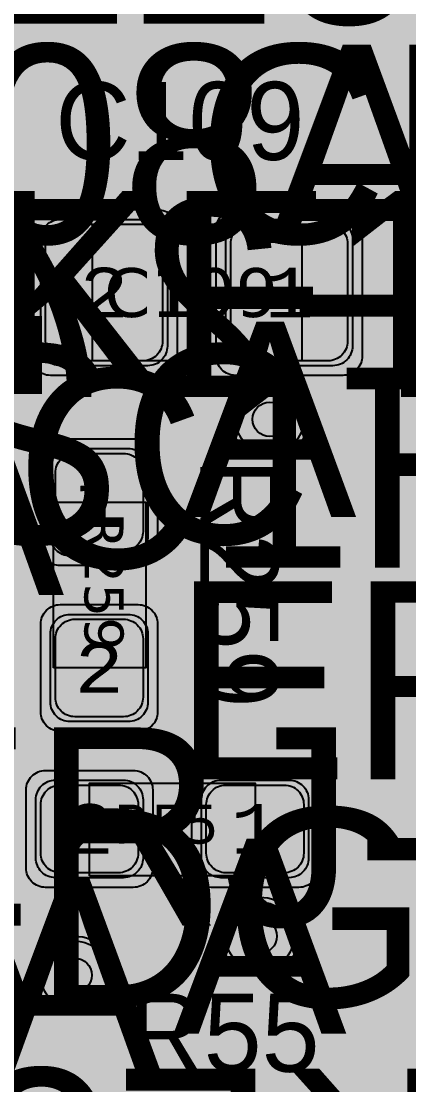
# Model space of a CAD drawing. Extents: x -28 to 199, y -61 to 255.
# Drawn here: x 48.45 to 52.43, y 155.88 to 166.78 of the extents above; entities that cross this region are included whole.
import ezdxf
from ezdxf.enums import TextEntityAlignment as Align

# ---------------------------------------------------------------- set-up
doc = ezdxf.new("R2010")
doc.units = 0
doc.header["$MEASUREMENT"] = 0
for name, color, linetype in [('ASSEMBLY_OUTLINES_TOP', 102, 'CONTINUOUS'), ('ASSEMBLY_PART_NUMBERS_BTM', 191, 'CONTINUOUS'), ('ASSEMBLY_PART_NUMBERS_TOP', 102, 'CONTINUOUS'), ('ASSEMBLY_REF_DES_TOP', 102, 'CONTINUOUS'), ('DRILL_DRAWING', 21, 'CONTINUOUS'), ('GENERATED_SILKSCREEN_BTM', 255, 'CONTINUOUS'), ('GENERATED_SILKSCREEN_TOP', 140, 'CONTINUOUS'), ('PART_PADS_SMD_TOP', 150, 'CONTINUOUS'), ('PIN_NUMBERS_BTM', 8, 'CONTINUOUS'), ('PIN_NUMBERS_TOP', 8, 'CONTINUOUS'), ('PLACEMENT_OUTLINES_TOP', 130, 'CONTINUOUS'), ('PLANE_DATA_LAYER_BOTTOM', 10, 'CONTINUOUS'), ('PLANE_DATA_LAYER_TOP', 150, 'CONTINUOUS'), ('PLANE_SHAPES_LAYER_2', 230, 'CONTINUOUS'), ('PLANE_SHAPES_LAYER_3', 81, 'CONTINUOUS'), ('PLANE_SHAPES_LAYER_BOTTOM', 10, 'CONTINUOUS'), ('PLANE_SHAPES_LAYER_TOP', 150, 'CONTINUOUS'), ('SILKSCREEN_OUTLINES_TOP', 150, 'CONTINUOUS'), ('SILKSCREEN_REF_DES_BTM', 211, 'CONTINUOUS'), ('SILKSCREEN_REF_DES_TOP', 150, 'CONTINUOUS'), ('SOLDERMASK_PADS_TOP', 180, 'CONTINUOUS'), ('SOLDERPASTE_PADS_TOP', 180, 'CONTINUOUS'), ('TRACES_LAYER_2', 230, 'CONTINUOUS'), ('TRACES_LAYER_BOTTOM', 10, 'CONTINUOUS'), ('TRACES_LAYER_TOP', 150, 'CONTINUOUS'), ('VIA_HOLES_LAYER_2', 30, 'CONTINUOUS'), ('VIA_HOLES_LAYER_3', 30, 'CONTINUOUS'), ('VIA_HOLES_LAYER_BOTTOM', 30, 'CONTINUOUS'), ('VIA_HOLES_LAYER_TOP', 30, 'CONTINUOUS'), ('VIA_PADS_LAYER_2', 230, 'CONTINUOUS'), ('VIA_PADS_LAYER_3', 81, 'CONTINUOUS'), ('VIA_PADS_LAYER_BOTTOM', 10, 'CONTINUOUS'), ('VIA_PADS_LAYER_TOP', 150, 'CONTINUOUS')]:
    doc.layers.add(name, color=color, linetype=linetype)
doc.styles.add('COURIER_NEW', font='COUR.TTF')
doc.styles.add('VERDANA', font='verdana.TTF')
doc.styles.add('VERIBEST_GERBER_0', font='txt')

msp = doc.modelspace()

# ---------------------------------------------------------------- hatches: boundary and pattern name
at = {"layer": 'PLANE_DATA_LAYER_BOTTOM'}
h = msp.add_hatch(color=256, dxfattribs=at)
h.paths.add_polyline_path([(65.75, 160.0762, -0.414213562373095), (65.6738, 160), (52.4762, 160, -0.414213562373095), (52.4, 160.0762), (52.4, 160.717153, 0.1989122151386167), (52.253553, 161.070706), (47.368451, 165.955808, -0.1989099556854013), (47.346133, 166.009689), (47.346133, 184.1738, -0.414213562373095), (47.422333, 184.25), (53.4238, 184.25, -0.414213562373095), (53.5, 184.1738), (53.5, 179.000008, 0.414213562373095), (53.500008, 179), (56.6738, 179, -0.414213562373095), (56.75, 178.9238), (56.75, 171.750008, 0.414213562373095), (56.750008, 171.75), (58.4238, 171.75, -0.414213562373095), (58.5, 171.6738), (58.5, 165.500008, 0.414213562373095), (58.500008, 165.5), (65.6738, 165.5, -0.414213562373095), (65.75, 165.4238)], flags=0)
h.paths.add_polyline_path([(47.5, 168.25, -0.9999999999999999), (49.5, 168.25, -0.9999999999999999)], flags=0)
h.paths.add_polyline_path([(47.5, 172.5, -0.9999999999999999), (49.5, 172.5, -0.9999999999999999)], flags=0)
h.paths.add_polyline_path([(47.5, 176.75, -0.9999999999999999), (49.5, 176.75, -0.9999999999999999)], flags=0)
h.paths.add_polyline_path([(47.5, 182, -0.9999999999999999), (49.5, 182, -0.9999999999999999)], flags=0)
at = {"layer": 'PLANE_DATA_LAYER_TOP'}
h = msp.add_hatch(color=256, dxfattribs=at)
h.paths.add_polyline_path([(86.463448, 185.473835, -0.1989099556854013), (86.44113, 185.419954), (76.797091, 175.775915, 0.1989122151386141), (76.650644, 175.422362), (76.650644, 172.0512, -0.414213562373095), (76.574444, 171.975), (76.559079, 171.975, -0.3496023543748377), (76.484808, 172.034161, 0.5130308321652396), (75.585987, 172.411269, -0.1385740107174437), (75.546107, 172.4), (75.273, 172.4, 0.1989122151386089), (74.919447, 172.253553), (74.867276, 172.201382, -0.1989133663344342), (74.813394, 172.179064), (73.0762, 172.179064, -0.414213562373095), (73, 172.255264), (73, 177.999992, 0.414213562373095), (72.999992, 178), (66.250008, 178, 0.414213562373095), (66.25, 177.999992), (66.25, 172.17423, -0.2644198350149006), (66.212766, 172.108747, 0.0622368132861753), (66.114895, 172.032618), (64.037581, 169.955303, 0.1989122151386089), (63.891134, 169.60175), (63.891134, 163.701765, -0.1989099556853327), (63.868816, 163.647884), (62.49325, 162.272318, -0.1989133663345028), (62.439368, 162.25), (50.8262, 162.25, -0.414213562373095), (50.75, 162.3262), (50.75, 162.9238, -0.414213562373095), (50.8262, 163), (51.65, 163, 0.414213562373095), (52.1, 163.45), (52.1, 164.55, 0.414213562373095), (51.65, 165), (50.8262, 165, -0.414213562373095), (50.75, 165.0762), (50.75, 165.249992, 0.414213562373095), (50.749992, 165.25), (45.592317, 165.25, -0.27336965403349), (45.52557, 165.289441, 0.4661354856309689), (44.623957, 165.467539, -0.6297856695914315), (44.5, 165.526916), (44.5, 166.465411, -0.414213562373095), (44.5762, 166.541611), (45.726869, 166.541611, 0.198912215138622), (46.080422, 166.688058), (47.408969, 168.016605, -0.5745546308790374), (47.536286, 167.983064, 3.3778190211340116), (47.863697, 169.021439, -0.6341075319548196), (47.739011, 169.080223), (47.739011, 171.669777, -0.6341075319548197), (47.863697, 171.728561, 2.1211046100404554), (47.863697, 173.271439, -0.6341075319548196), (47.739011, 173.330223), (47.739011, 175.919777, -0.6341075319548197), (47.863697, 175.978561, 2.1211046100404554), (47.863697, 177.521439, -0.6341075319548196), (47.739011, 177.580223), (47.739011, 177.63997, -0.1989099556853499), (47.761329, 177.693851), (54.79516, 184.727682, -0.1989133663344858), (54.849042, 184.75), (70.499992, 184.75, 0.414213562373095), (70.5, 184.750008), (70.5, 186.262529, -0.679246768798684), (70.631697, 186.314745, 2.5221309401857095), (70.631697, 187.685255, -0.679246768798684), (70.5, 187.737471), (70.5, 188.802529, -0.6792467687985848), (70.631697, 188.854745, 2.522130940185749), (70.631697, 190.225255, -0.679246768798684), (70.5, 190.277471), (70.5, 192.382365, -0.414213562373095), (70.5762, 192.458565), (75.378436, 192.458565, 0.1989122151386141), (75.731989, 192.605012), (77.354659, 194.227682, -0.198913366334503), (77.408541, 194.25), (80.573834, 194.25, -0.7996942034350105), (80.606523, 194.104968, 0.2895657790381564), (79.75, 192.75, 0.9999999999999999), (82.75, 192.75, 0.2895657790381564), (81.893477, 194.104968, -0.7996942034350105), (81.926166, 194.25), (84.073834, 194.25, -0.7996942034350105), (84.106523, 194.104968, 0.2895657790381564), (83.25, 192.75, 0.9999999999999999), (86.25, 192.75, 0.2895657790381564), (85.393477, 194.104968, -0.7996942034350105), (85.426166, 194.25), (86.203745, 194.25, -0.198913366334503), (86.257627, 194.227682), (86.44113, 194.044179, -0.1989099556854013), (86.463448, 193.990298)], flags=0)
h.paths.add_polyline_path([(54.4, 180.5, -0.9999999999999999), (55.6, 180.5, -0.9999999999999999)], flags=0)
h.paths.add_polyline_path([(57.774763, 179.999693, -0.6213993882361923), (57.717303, 180.123665, 3.4065579684257754), (57.101959, 179.91855, -0.6213955599504086), (57.130374, 179.784897, 5.713872496407954)], flags=0)
h.paths.add_polyline_path([(58.65, 180.5, -0.9999999999999999), (59.85, 180.5, -0.9999999999999999)], flags=0)
h.paths.add_polyline_path([(57.25, 175.5, -0.9999999999999999), (60.25, 175.5, -0.9999999999999999)], flags=0)
h.paths.add_polyline_path([(59, 168.5, -0.9999999999999999), (61, 168.5, -0.9999999999999999)], flags=0)
h.paths.add_polyline_path([(59.25, 179, -0.9999999999999999), (61.25, 179, -0.9999999999999999)], flags=0)
h.paths.add_polyline_path([(60, 173.5, -0.9999999999999999), (62, 173.5, -0.9999999999999999)], flags=0)
h.paths.add_polyline_path([(60.9, 167.5, -0.9999999999999999), (62.1, 167.5, -0.9999999999999999)], flags=0)
h.paths.add_polyline_path([(60.9, 171.5, -0.9999999999999999), (62.1, 171.5, -0.9999999999999999)], flags=0)
h.paths.add_polyline_path([(60.9, 180.5, -0.9999999999999999), (62.1, 180.5, -0.9999999999999999)], flags=0)
h.paths.add_polyline_path([(63.648041, 179.91855, 3.4065579684257754), (63.032697, 180.123665, -0.6213993882361925), (62.975237, 179.999693, 5.713872496407954), (63.619626, 179.784897, -0.6213955599504087)], flags=0)
h.paths.add_polyline_path([(74, 179.25, -0.9999999999999999), (76, 179.25, -0.9999999999999999)], flags=0)
h.paths.add_polyline_path([(76.5, 179.25, -0.9999999999999999), (78.5, 179.25, -0.9999999999999999)], flags=0)
h.paths.add_polyline_path([(78, 181, -0.9999999999999999), (81, 181, -0.9999999999999999)], flags=0)
h.paths.add_polyline_path([(80.25, 187, -0.9999999999999999), (83.25, 187, -0.9999999999999999)], flags=0)
for points in [[(51.2, 164.5), (51.2, 165.0762)], [(51.6, 164), (52.1762, 164)], [(51.2, 163.5), (51.2, 162.9238)]]:
    msp.add_hatch(color=256, dxfattribs=at).paths.add_polyline_path(points, is_closed=False, flags=0)
at = {"layer": 'PLANE_SHAPES_LAYER_2'}
h = msp.add_hatch(color=256, dxfattribs=at)
h.paths.add_polyline_path([(169.5, 129.25), (149.5, 129.25), (142.25, 122), (142.25, 90.5), (147.5, 90.5), (147.5, 80), (154, 80), (154, 69.25), (131.75, 69.25), (131.75, 73.25), (121.25, 73.25), (121.25, 81), (110.5, 81), (110.5, 125.75), (106.5, 125.75), (106.5, 128.75), (93.5, 128.75), (93.5, 120.25), (91.75, 120.25), (91.75, 121.5), (80, 121.5), (80, 118.25), (73.25, 118.25), (73.25, 124.5), (67.5, 124.5), (67.5, 128), (57.75, 128), (57.75, 120.25), (55.25, 120.25), (55.25, 121.5), (47.5, 121.5), (47.5, 119), (35, 119), (35, 134.75), (32.75, 134.75), (32.75, 159.75), (29.25, 159.75), (29.25, 175.25), (22.5, 175.25), (22.5, 195.25), (17.25, 195.25), (17.25, 198), (22.5, 198), (22.5, 216.5), (40.25, 216.5), (40.25, 235.5), (54.5, 235.5), (54.5, 254), (87.25, 254), (87.25, 236.25), (86.25, 236.25), (86.25, 228.75), (81, 228.75), (81, 218.75), (95.25, 218.75), (95.25, 194.5), (87, 194.5), (87, 172), (131.1, 172), (131.1, 208.75), (115.5, 208.75), (115.5, 213.75), (106.75, 213.75), (106.75, 218.75), (110.25, 222.25), (110.25, 226.25), (142.5, 226.25), (142.5, 221.5), (160.5, 221.5), (160.5, 240.75), (169.5, 240.75)])
h.paths.add_polyline_path([(35.5, 149.5), (41.75, 149.5), (41.75, 152), (39.25, 152), (39.25, 154), (37.75, 154), (37.75, 152), (35.5, 152)], flags=16)
h.paths.add_polyline_path([(37.5, 125.75), (37.5, 128.75), (42.75, 128.75), (42.75, 125.75)], flags=16)
h.paths.add_polyline_path([(52, 127.75), (52, 130.75), (54.25, 130.75), (54.25, 127.75)], flags=16)
h.paths.add_polyline_path([(50.75, 219.5), (50.75, 226.5), (71.75, 226.5), (71.75, 219.5)], flags=16)
h.paths.add_polyline_path([(66.5, 150.75), (66.5, 177.5), (72.25, 177.5), (72.25, 150.75)], flags=16)
h.paths.add_polyline_path([(47.25, 185.25), (73, 185.25), (73, 188.25), (70.25, 188.25), (70.25, 191), (47.25, 191)], flags=16)
h.paths.add_polyline_path([(84.5, 208), (84.5, 212.75), (85, 212.75), (85, 208)], flags=16)
h.paths.add_polyline_path([(61.5, 137.25), (87.75, 137.25), (87.75, 140.5), (84.75, 140.5), (84.75, 143), (61.5, 143)], flags=16)
h.paths.add_polyline_path([(88.75, 127), (88.75, 130), (91, 130), (91, 127)], flags=16)
h.paths.add_polyline_path([(85.5, 130.25), (85.5, 132.5), (91, 132.5), (91, 130.25)], flags=16)
h.paths.add_polyline_path([(108.75, 142.25), (135.75, 142.25), (135.75, 145.75), (132.25, 145.75), (132.25, 149), (108.75, 149)], flags=16)
h.paths.add_polyline_path([(114.25, 126.75), (140.75, 126.75), (140.75, 129.75), (137.25, 129.75), (137.25, 133), (114.25, 133)], flags=16)
h.paths.add_polyline_path([(155.25, 180.25), (166.25, 180.25), (166.25, 186.25), (152.25, 186.25), (152.25, 183), (155.25, 183)], flags=16)
at = {"layer": 'PLANE_SHAPES_LAYER_3'}
h = msp.add_hatch(color=256, dxfattribs=at)
h.paths.add_polyline_path([(169.5, 129.25), (149.5, 129.25), (142.25, 122), (142.25, 90.5), (147.5, 90.5), (147.5, 80), (154, 80), (154, 69.25), (131.75, 69.25), (131.75, 73.25), (121.25, 73.25), (121.25, 81), (110.5, 81), (110.5, 125.75), (106.5, 125.75), (106.5, 128.75), (93.5, 128.75), (93.5, 120.25), (91.75, 120.25), (91.75, 121.5), (80, 121.5), (80, 118.25), (73.25, 118.25), (73.25, 124.5), (67.5, 124.5), (67.5, 127.75), (58.25, 127.75), (58.25, 130.25), (88.75, 130.25), (88.75, 127), (91, 127), (91, 132.5), (55, 132.5), (55, 131.25), (52, 131.25), (52, 127.75), (55, 127.75), (55, 127.25), (57.75, 127.25), (57.75, 120.25), (55.25, 120.25), (55.25, 121.5), (47.5, 121.5), (47.5, 119), (35, 119), (35, 134.75), (32.75, 134.75), (32.75, 159.75), (29.25, 159.75), (29.25, 175.25), (22.5, 175.25), (22.5, 195.25), (17.25, 195.25), (17.25, 198), (22.5, 198), (22.5, 216.5), (40.25, 216.5), (40.25, 235.5), (54.5, 235.5), (54.5, 254), (87.25, 254), (87.25, 236.25), (86.25, 236.25), (86.25, 228.75), (81, 228.75), (81, 218.75), (95.25, 218.75), (95.25, 194.5), (87, 194.5), (87, 172), (131.1, 172), (131.1, 208.75), (115.5, 208.75), (115.5, 213.75), (106.75, 213.75), (106.75, 218.75), (110.25, 222.25), (110.25, 226.25), (142.5, 226.25), (142.5, 221.5), (160.5, 221.5), (160.5, 240.75), (169.5, 240.75)])
h.paths.add_polyline_path([(35.5, 149.5), (41.75, 149.5), (41.75, 152), (39.25, 152), (39.25, 154), (37.75, 154), (37.75, 152), (35.5, 152)], flags=16)
h.paths.add_polyline_path([(37.5, 125.75), (37.5, 128.75), (42.75, 128.75), (42.75, 125.75)], flags=16)
h.paths.add_polyline_path([(50.75, 219.5), (50.75, 226.5), (71.75, 226.5), (71.75, 219.5)], flags=16)
h.paths.add_polyline_path([(66.5, 150.75), (66.5, 177.5), (72.25, 177.5), (72.25, 150.75)], flags=16)
h.paths.add_polyline_path([(47.25, 185.25), (73, 185.25), (73, 188.25), (70.25, 188.25), (70.25, 191), (47.25, 191)], flags=16)
h.paths.add_polyline_path([(84.5, 208), (84.5, 212.75), (85, 212.75), (85, 208)], flags=16)
h.paths.add_polyline_path([(61.5, 137.25), (87.75, 137.25), (87.75, 140.5), (84.75, 140.5), (84.75, 143), (61.5, 143)], flags=16)
h.paths.add_polyline_path([(108.75, 142.25), (135.75, 142.25), (135.75, 145.75), (132.25, 145.75), (132.25, 149), (108.75, 149)], flags=16)
h.paths.add_polyline_path([(114.25, 126.75), (140.75, 126.75), (140.75, 129.75), (137.25, 129.75), (137.25, 133), (114.25, 133)], flags=16)
h.paths.add_polyline_path([(155.25, 180.25), (166.25, 180.25), (166.25, 186.25), (152.25, 186.25), (152.25, 183), (155.25, 183)], flags=16)
at = {"layer": 'VIA_HOLES_LAYER_2'}
h = msp.add_hatch(color=256, dxfattribs=at)
edge = h.paths.add_edge_path()
edge.add_arc((51, 162.7), 0.175, 0, 360)
h = msp.add_hatch(color=256, dxfattribs=at)
edge = h.paths.add_edge_path()
edge.add_arc((50.9, 157.4), 0.175, 0, 360)
h = msp.add_hatch(color=256, dxfattribs=at)
edge = h.paths.add_edge_path()
edge.add_arc((49, 157), 0.175, 0, 360)
at = {"layer": 'VIA_HOLES_LAYER_3'}
h = msp.add_hatch(color=256, dxfattribs=at)
edge = h.paths.add_edge_path()
edge.add_arc((51, 162.7), 0.175, 0, 360)
h = msp.add_hatch(color=256, dxfattribs=at)
edge = h.paths.add_edge_path()
edge.add_arc((50.9, 157.4), 0.175, 0, 360)
h = msp.add_hatch(color=256, dxfattribs=at)
edge = h.paths.add_edge_path()
edge.add_arc((49, 157), 0.175, 0, 360)
at = {"layer": 'VIA_HOLES_LAYER_BOTTOM'}
h = msp.add_hatch(color=256, dxfattribs=at)
edge = h.paths.add_edge_path()
edge.add_arc((51, 162.7), 0.175, 0, 360)
h = msp.add_hatch(color=256, dxfattribs=at)
edge = h.paths.add_edge_path()
edge.add_arc((50.9, 157.4), 0.175, 0, 360)
h = msp.add_hatch(color=256, dxfattribs=at)
edge = h.paths.add_edge_path()
edge.add_arc((49, 157), 0.175, 0, 360)
at = {"layer": 'VIA_HOLES_LAYER_TOP'}
h = msp.add_hatch(color=256, dxfattribs=at)
edge = h.paths.add_edge_path()
edge.add_arc((51, 162.7), 0.175, 0, 360)
h = msp.add_hatch(color=256, dxfattribs=at)
edge = h.paths.add_edge_path()
edge.add_arc((50.9, 157.4), 0.175, 0, 360)
h = msp.add_hatch(color=256, dxfattribs=at)
edge = h.paths.add_edge_path()
edge.add_arc((49, 157), 0.175, 0, 360)

# ---------------------------------------------------------------- linework, layer by layer
at = {"layer": 'ASSEMBLY_OUTLINES_TOP'}
for points in [[(49.18, 163.3), (49.18, 164.7), (51.33, 164.7), (51.33, 163.3)], [(48.78, 160.15), (48.78, 161.85), (49.73, 161.85), (49.73, 160.15)], [(49.15, 158.02), (49.15, 158.97), (50.85, 158.97), (50.85, 158.02)]]:
    msp.add_lwpolyline(points, close=True, dxfattribs=at)
at = {"layer": 'GENERATED_SILKSCREEN_BTM', "const_width": 0.15}
for points in [[(48.6096, 163.7136), (48.228, 163.7136), (48.1032, 163.6128), (48.1032, 163.08), (48.228, 162.9792), (48.6096, 162.9792), (48.6096, 163.7136)], [(48.2224, 163.7464), (48.6272, 163.7464), (48.6328, 163.7448), (48.6376, 163.7408), (48.6416, 163.736), (48.6432, 163.7304), (48.6432, 162.9624), (48.6416, 162.956), (48.6376, 162.952), (48.6328, 162.9472), (48.6272, 162.9464), (48.2224, 162.9464)]]:
    msp.add_lwpolyline(points, dxfattribs=at)
at = {"layer": 'GENERATED_SILKSCREEN_TOP', "const_width": 0.15}
for points in [[(49.7772, 165.3792), (49.7708, 165.3776), (49.7676, 165.3744), (49.7652, 165.3688), (49.7644, 165.3624), (49.7652, 165.3568), (49.7676, 165.3512), (49.7708, 165.3472), (49.7772, 165.3464), (50.0892, 165.3464), (50.0948, 165.3472), (50.0996, 165.3512), (50.102, 165.3568), (50.1028, 165.3624), (50.102, 165.3688), (50.0996, 165.3744), (50.0948, 165.3776), (50.0892, 165.3792), (49.9484, 165.3792), (49.9484, 166.1304), (49.9476, 166.136), (49.9452, 166.14), (49.9412, 166.1424), (49.9356, 166.1432), (49.9316, 166.144), (49.9276, 166.144), (49.9244, 166.1424), (49.9212, 166.1392), (49.7652, 165.92), (49.7628, 165.9144), (49.7628, 165.9088), (49.7652, 165.904), (49.7692, 165.9), (49.774, 165.8968), (49.7796, 165.8952), (49.7828, 165.8952), (49.7852, 165.896), (49.7892, 165.9008), (49.9172, 166.08), (49.9172, 165.3792), (49.7772, 165.3792)], [(49.0492, 165.3496), (48.9148, 165.4592), (48.9108, 165.4616), (48.91, 165.4648), (48.9084, 165.468), (48.9076, 165.472), (48.9076, 166.0208), (48.9084, 166.0248), (48.91, 166.028), (48.9116, 166.0296), (48.9124, 166.0312), (48.914, 166.0336), (49.0492, 166.1432), (49.0516, 166.144), (49.054, 166.1448), (49.0548, 166.1456), (49.058, 166.1464), (49.3276, 166.1464), (49.3316, 166.1456), (49.3332, 166.1448), (49.3356, 166.144), (49.338, 166.1432), (49.4732, 166.0336), (49.4764, 166.0296), (49.478, 166.0232), (49.4772, 166.0184), (49.4756, 166.0144), (49.4732, 166.0112), (49.4692, 166.008), (49.4652, 166.0056), (49.4612, 166.0048), (49.4572, 166.0048), (49.454, 166.0072), (49.322, 166.1136), (49.0636, 166.1136), (48.9404, 166.0128), (48.9404, 165.48), (49.0636, 165.3792), (49.322, 165.3792), (49.454, 165.4856), (49.4572, 165.4872), (49.4612, 165.488), (49.4652, 165.4872), (49.4692, 165.4848), (49.4732, 165.4816), (49.4756, 165.4776), (49.4772, 165.4728), (49.478, 165.468), (49.4764, 165.4632), (49.4732, 165.4592), (49.338, 165.3496), (49.3348, 165.348), (49.334, 165.3472), (49.3316, 165.3472), (49.3308, 165.3464), (49.33, 165.3464), (49.3276, 165.3464), (49.058, 165.3464), (49.0548, 165.3472), (49.0516, 165.348), (49.0492, 165.3496)], [(50.3972, 166.0336), (50.5316, 166.1432), (50.5348, 166.144), (50.5372, 166.1448), (50.538, 166.1456), (50.5412, 166.1464), (50.8108, 166.1464), (50.814, 166.1456), (50.8148, 166.1456), (50.8156, 166.1448), (50.818, 166.144), (50.8212, 166.1432), (50.9556, 166.0336), (50.958, 166.0296), (50.9588, 166.0264), (50.9604, 166.024), (50.9612, 166.0208), (50.9612, 165.472), (50.9604, 165.4696), (50.9588, 165.464), (50.958, 165.4624), (50.9556, 165.4592), (50.8212, 165.3496), (50.818, 165.3488), (50.8164, 165.348), (50.8148, 165.3472), (50.8132, 165.3464), (50.8108, 165.3464), (50.5412, 165.3464), (50.538, 165.3472), (50.5348, 165.348), (50.5316, 165.3496), (50.3972, 165.4592), (50.3956, 165.4608), (50.394, 165.4616), (50.3924, 165.464), (50.3908, 165.4696), (50.39, 165.472), (50.39, 166.0208), (50.3908, 166.024), (50.3924, 166.0264), (50.394, 166.0296), (50.3972, 166.0336)], [(50.4228, 166.0128), (50.4228, 165.48), (50.47, 165.44), (50.8572, 166.0712), (50.8044, 166.1136), (50.546, 166.1136), (50.4228, 166.0128)], [(51.2876, 165.3496), (51.1532, 165.4592), (51.1492, 165.4632), (51.1484, 165.4656), (51.1484, 165.468), (51.1492, 165.4736), (51.1524, 165.4792), (51.1556, 165.4832), (51.1604, 165.4864), (51.166, 165.4872), (51.1716, 165.4856), (51.302, 165.3792), (51.5604, 165.3792), (51.6852, 165.48), (51.6852, 165.7672), (51.5764, 165.6792), (51.5732, 165.6776), (51.5724, 165.6768), (51.57, 165.676), (51.5668, 165.676), (51.2972, 165.676), (51.294, 165.676), (51.2892, 165.6776), (51.2876, 165.6792), (51.1532, 165.788), (51.1516, 165.7888), (51.15, 165.7904), (51.1484, 165.7928), (51.1468, 165.7984), (51.146, 165.8016), (51.146, 166.0208), (51.1468, 166.0248), (51.1484, 166.028), (51.15, 166.0304), (51.1516, 166.0312), (51.1532, 166.0336), (51.2876, 166.1432), (51.2908, 166.144), (51.2932, 166.1448), (51.294, 166.1456), (51.2972, 166.1464), (51.5668, 166.1464), (51.57, 166.1456), (51.5708, 166.1456), (51.5716, 166.1448), (51.574, 166.144), (51.5772, 166.1432), (51.7116, 166.0336), (51.714, 166.0296), (51.7148, 166.0264), (51.7164, 166.024), (51.7172, 166.0208), (51.7172, 165.472), (51.7164, 165.4696), (51.7148, 165.464), (51.714, 165.4624), (51.7116, 165.4592), (51.5772, 165.3496), (51.5732, 165.348), (51.5724, 165.3472), (51.5708, 165.3472), (51.5692, 165.3464), (51.5684, 165.3464), (51.5668, 165.3464), (51.2972, 165.3464), (51.294, 165.3472), (51.2908, 165.348), (51.2876, 165.3496)], [(51.1788, 166.0128), (51.1788, 165.8096), (51.302, 165.708), (51.5604, 165.708), (51.6852, 165.8096), (51.6852, 166.0128), (51.5604, 166.1136), (51.302, 166.1136), (51.1788, 166.0128)], [(50.4956, 165.4192), (50.546, 165.3792), (50.8044, 165.3792), (50.9292, 165.48), (50.9292, 166.0128), (50.882, 166.0504), (50.4956, 165.4192)], [(50.7892, 161.6256), (50.7908, 161.6232), (50.7948, 161.6224), (50.7988, 161.62), (50.8028, 161.62), (50.9676, 161.62), (50.9716, 161.62), (50.974, 161.6224), (50.9764, 161.6224), (50.9772, 161.6232), (50.978, 161.624), (50.9804, 161.6256), (51.09, 161.7616), (51.0916, 161.7656), (51.0924, 161.768), (51.0932, 161.772), (51.0932, 162.1752), (51.0916, 162.1824), (51.0876, 162.1864), (51.0836, 162.1912), (51.0772, 162.1928), (50.3092, 162.1928), (50.3028, 162.1912), (50.2988, 162.1872), (50.2964, 162.1824), (50.2956, 162.1768), (50.2964, 162.1704), (50.2988, 162.1648), (50.3028, 162.1608), (50.3092, 162.1592), (50.6772, 162.1592), (50.6772, 161.7832), (50.3044, 161.652), (50.2988, 161.6488), (50.2956, 161.6432), (50.2948, 161.6368), (50.2964, 161.632), (50.2996, 161.6272), (50.3036, 161.6232), (50.3084, 161.6208), (50.3148, 161.6224), (50.6876, 161.7536), (50.7892, 161.6256)], [(51.0604, 162.1592), (51.0604, 161.776), (50.9596, 161.652), (50.8108, 161.652), (50.7092, 161.776), (50.7092, 162.1592), (51.0604, 162.1592)], [(51.09, 161.0048), (50.9804, 160.8704), (50.9764, 160.868), (50.9732, 160.8672), (50.9708, 160.8656), (50.9676, 160.8648), (50.858, 160.8648), (50.8556, 160.8656), (50.85, 160.8672), (50.846, 160.868), (50.8444, 160.8704), (50.4116, 161.4032), (50.326, 161.4032), (50.326, 160.8808), (50.3244, 160.8752), (50.3212, 160.8704), (50.3156, 160.868), (50.3092, 160.8672), (50.3036, 160.868), (50.298, 160.8704), (50.2948, 160.8752), (50.2932, 160.8808), (50.2932, 161.42), (50.2948, 161.4264), (50.2988, 161.4304), (50.3036, 161.4344), (50.3092, 161.436), (50.4188, 161.436), (50.4212, 161.4352), (50.4268, 161.4336), (50.4292, 161.432), (50.4308, 161.4304), (50.4324, 161.4288), (50.866, 160.8968), (50.9596, 160.8968), (51.0604, 161.0216), (51.0604, 161.28), (50.954, 161.4104), (50.9524, 161.416), (50.9532, 161.4208), (50.9556, 161.4264), (50.9604, 161.4296), (50.966, 161.4328), (50.9716, 161.4336), (50.9764, 161.4328), (50.9804, 161.4288), (51.09, 161.2944), (51.0908, 161.2912), (51.0916, 161.2888), (51.0924, 161.288), (51.0932, 161.2848), (51.0932, 161.0152), (51.0924, 161.012), (51.0924, 161.0112), (51.0916, 161.0104), (51.0908, 161.008), (51.09, 161.0048)], [(50.818, 160.5296), (50.8172, 160.5328), (50.8164, 160.5352), (50.8148, 160.5384), (50.7268, 160.6472), (51.0604, 160.6472), (51.0604, 160.1248), (51.062, 160.1192), (51.0652, 160.1144), (51.0708, 160.112), (51.0764, 160.1112), (51.0828, 160.112), (51.0884, 160.1144), (51.0916, 160.1192), (51.0932, 160.1248), (51.0932, 160.6648), (51.0916, 160.6704), (51.0876, 160.6744), (51.0836, 160.6792), (51.0772, 160.6808), (50.6924, 160.6808), (50.6868, 160.68), (50.6828, 160.6776), (50.6804, 160.6744), (50.6788, 160.6688), (50.6772, 160.6648), (50.6764, 160.6616), (50.6772, 160.6576), (50.6796, 160.6544), (50.786, 160.524), (50.786, 160.2656), (50.6844, 160.1408), (50.4268, 160.1408), (50.3268, 160.2656), (50.3268, 160.524), (50.4324, 160.6544), (50.4348, 160.66), (50.4348, 160.6648), (50.4316, 160.6696), (50.4276, 160.6744), (50.422, 160.6776), (50.4164, 160.6784), (50.4132, 160.6784), (50.4108, 160.6776), (50.4068, 160.6736), (50.2964, 160.5384), (50.2948, 160.536), (50.2948, 160.5328), (50.2932, 160.5296), (50.2932, 160.26), (50.2932, 160.2576), (50.294, 160.2568), (50.294, 160.256), (50.2948, 160.2544), (50.2948, 160.2528), (50.2964, 160.2496), (50.4068, 160.1144), (50.4092, 160.112), (50.4108, 160.1112), (50.4156, 160.1096), (50.4188, 160.1088), (50.6924, 160.1088), (50.6964, 160.1096), (50.7004, 160.1112), (50.702, 160.1112), (50.7028, 160.112), (50.7044, 160.1136), (50.706, 160.1144), (50.8148, 160.2496), (50.8164, 160.2536), (50.8172, 160.256), (50.818, 160.26), (50.818, 160.5296)], [(50.2964, 159.7824), (50.406, 159.9168), (50.41, 159.9208), (50.4148, 159.9216), (50.4204, 159.9208), (50.426, 159.9176), (50.4308, 159.9144), (50.4332, 159.9088), (50.434, 159.904), (50.4324, 159.8984), (50.326, 159.768), (50.326, 159.5096), (50.4268, 159.3848), (50.714, 159.3848), (50.626, 159.4936), (50.6244, 159.4968), (50.6236, 159.4976), (50.6228, 159.5), (50.6228, 159.5032), (50.6228, 159.7728), (50.6228, 159.776), (50.6252, 159.7808), (50.626, 159.7824), (50.7348, 159.9168), (50.7356, 159.9184), (50.7372, 159.92), (50.7396, 159.9216), (50.7452, 159.9232), (50.7484, 159.924), (50.9676, 159.924), (50.9716, 159.9232), (50.9748, 159.9216), (50.9772, 159.92), (50.978, 159.9184), (50.9804, 159.9168), (51.09, 159.7824), (51.0908, 159.7792), (51.0916, 159.7768), (51.0924, 159.776), (51.0932, 159.7728), (51.0932, 159.5032), (51.0924, 159.5), (51.0924, 159.4992), (51.0916, 159.4984), (51.0908, 159.496), (51.09, 159.4928), (50.9804, 159.3584), (50.9772, 159.356), (50.9732, 159.3552), (50.9708, 159.3536), (50.9676, 159.3528), (50.4188, 159.3528), (50.4164, 159.3536), (50.4108, 159.3552), (50.4092, 159.356), (50.406, 159.3584), (50.2964, 159.4928), (50.2948, 159.4968), (50.294, 159.4976), (50.294, 159.4992), (50.294, 159.5008), (50.2932, 159.5016), (50.2932, 159.5032), (50.2932, 159.7728), (50.294, 159.776), (50.2948, 159.7792), (50.2964, 159.7824)], [(50.9596, 159.8912), (50.7564, 159.8912), (50.6548, 159.768), (50.6548, 159.5096), (50.7564, 159.3848), (50.9596, 159.3848), (51.0604, 159.5096), (51.0604, 159.768), (50.9596, 159.8912)], [(50.224, 156.4924), (50.2264, 156.494), (50.2272, 156.498), (50.2296, 156.502), (50.2296, 156.506), (50.2296, 156.6708), (50.2296, 156.6748), (50.2272, 156.6772), (50.2272, 156.6796), (50.2264, 156.6804), (50.2256, 156.6812), (50.224, 156.6828), (50.088, 156.7932), (50.084, 156.7948), (50.0808, 156.7956), (50.0776, 156.7964), (49.6744, 156.7964), (49.6672, 156.7948), (49.6624, 156.7908), (49.6584, 156.786), (49.6568, 156.7804), (49.6568, 156.0124), (49.6584, 156.006), (49.6624, 156.002), (49.6672, 155.9996), (49.6728, 155.9988), (49.6792, 155.9996), (49.6848, 156.002), (49.6888, 156.006), (49.6904, 156.0124), (49.6904, 156.3804), (50.0664, 156.3804), (50.1976, 156.0076), (50.2008, 156.002), (50.2064, 155.9988), (50.2128, 155.998), (50.2176, 155.9996), (50.2224, 156.002), (50.2264, 156.006), (50.2288, 156.0116), (50.2272, 156.018), (50.096, 156.3908), (50.224, 156.4924)], [(49.6904, 156.7636), (50.0728, 156.7636), (50.1976, 156.6628), (50.1976, 156.514), (50.0728, 156.4124), (49.6904, 156.4124), (49.6904, 156.7636)], [(50.564, 156.5212), (50.5608, 156.5204), (50.5584, 156.5196), (50.5552, 156.518), (50.4464, 156.43), (50.4464, 156.7636), (50.9688, 156.7636), (50.9744, 156.7652), (50.9792, 156.7684), (50.9816, 156.774), (50.9824, 156.7796), (50.9816, 156.786), (50.9792, 156.7908), (50.9744, 156.7948), (50.9688, 156.7964), (50.4288, 156.7964), (50.4232, 156.7948), (50.4184, 156.7908), (50.4144, 156.786), (50.4128, 156.7804), (50.4128, 156.3956), (50.4136, 156.39), (50.416, 156.386), (50.4192, 156.3836), (50.4248, 156.382), (50.4288, 156.3804), (50.432, 156.3796), (50.436, 156.3804), (50.4392, 156.3828), (50.5696, 156.4892), (50.828, 156.4892), (50.9528, 156.3876), (50.9528, 156.13), (50.828, 156.03), (50.5696, 156.03), (50.4392, 156.1356), (50.4336, 156.138), (50.4288, 156.138), (50.424, 156.1348), (50.4192, 156.1308), (50.416, 156.1252), (50.4152, 156.1196), (50.416, 156.114), (50.42, 156.11), (50.5552, 155.9996), (50.5576, 155.998), (50.5608, 155.998), (50.564, 155.9964), (50.8336, 155.9964), (50.836, 155.9964), (50.8368, 155.9972), (50.8376, 155.9972), (50.8392, 155.998), (50.8408, 155.998), (50.844, 155.9996), (50.9792, 156.11), (50.9816, 156.1124), (50.9824, 156.114), (50.984, 156.1188), (50.9848, 156.122), (50.9848, 156.3956), (50.984, 156.3988), (50.9824, 156.4036), (50.9824, 156.4052), (50.9816, 156.406), (50.98, 156.4076), (50.9792, 156.4092), (50.844, 156.518), (50.84, 156.5196), (50.8368, 156.5204), (50.8336, 156.5212), (50.564, 156.5212)], [(51.32, 156.5212), (51.3168, 156.5204), (51.3144, 156.5196), (51.3112, 156.518), (51.2024, 156.43), (51.2024, 156.7636), (51.7248, 156.7636), (51.7304, 156.7652), (51.7352, 156.7684), (51.7376, 156.774), (51.7384, 156.7796), (51.7376, 156.786), (51.7352, 156.7908), (51.7304, 156.7948), (51.7248, 156.7964), (51.1848, 156.7964), (51.1792, 156.7948), (51.1744, 156.7908), (51.1704, 156.786), (51.1688, 156.7804), (51.1688, 156.3956), (51.1696, 156.39), (51.172, 156.386), (51.1752, 156.3836), (51.1808, 156.382), (51.1848, 156.3804), (51.188, 156.3796), (51.192, 156.3804), (51.1952, 156.3828), (51.3256, 156.4892), (51.584, 156.4892), (51.7088, 156.3876), (51.7088, 156.13), (51.584, 156.03), (51.3256, 156.03), (51.1952, 156.1356), (51.1896, 156.138), (51.1848, 156.138), (51.18, 156.1348), (51.1752, 156.1308), (51.172, 156.1252), (51.1712, 156.1196), (51.172, 156.114), (51.176, 156.11), (51.3112, 155.9996), (51.3136, 155.998), (51.3168, 155.998), (51.32, 155.9964), (51.5896, 155.9964), (51.592, 155.9964), (51.5928, 155.9972), (51.5936, 155.9972), (51.5952, 155.998), (51.5968, 155.998), (51.6, 155.9996), (51.7352, 156.11), (51.7376, 156.1124), (51.7384, 156.114), (51.74, 156.1188), (51.7408, 156.122), (51.7408, 156.3956), (51.74, 156.3988), (51.7384, 156.4036), (51.7384, 156.4052), (51.7376, 156.406), (51.736, 156.4076), (51.7352, 156.4092), (51.6, 156.518), (51.596, 156.5196), (51.5928, 156.5204), (51.5896, 156.5212), (51.32, 156.5212)]]:
    msp.add_lwpolyline(points, dxfattribs=at)
for points in [[(50.519515, 164.700005, 1.10969e-05), (50.519508, 164.699995), (49.980492, 164.699995, 1.10969e-05), (49.980485, 164.700005), (50.519515, 164.700005)], [(50.519515, 163.299995), (49.980485, 163.299995, 1.10969e-05), (49.980492, 163.300005), (50.519508, 163.300005, 1.10969e-05), (50.519515, 163.299995)], [(48.780005, 160.716164, 1.1642e-05), (48.779995, 160.716156), (48.779995, 161.283844, 1.1642e-05), (48.780005, 161.283836), (48.780005, 160.716164)], [(49.730005, 160.707902, 1.22306e-05), (49.729995, 160.707911), (49.729995, 161.292089, 1.22306e-05), (49.730005, 161.292098), (49.730005, 160.707902)], [(50.283844, 158.970005, 1.1642e-05), (50.283836, 158.969995), (49.716164, 158.969995, 1.1642e-05), (49.716156, 158.970005), (50.283844, 158.970005)], [(50.292098, 158.019995), (49.707902, 158.019995, 1.22306e-05), (49.707911, 158.020005), (50.292089, 158.020005, 1.22306e-05), (50.292098, 158.019995)]]:
    msp.add_lwpolyline(points, format="xyb", dxfattribs=at)
at = {"layer": 'PART_PADS_SMD_TOP'}
for points in [[(49.75, 164.75, -0.4142135624), (49.95, 164.55), (49.95, 163.45, -0.4142135624), (49.75, 163.25), (48.85, 163.25, -0.4142135624), (48.65, 163.45), (48.65, 164.55, -0.4142135624), (48.85, 164.75)], [(51.65, 164.75, -0.4142135624), (51.85, 164.55), (51.85, 163.45, -0.4142135624), (51.65, 163.25), (50.75, 163.25, -0.4142135624), (50.55, 163.45), (50.55, 164.55, -0.4142135624), (50.75, 164.75)], [(49.55, 162.4, -0.4142135624), (49.75, 162.2), (49.75, 161.5, -0.4142135624), (49.55, 161.3), (48.95, 161.3, -0.4142135624), (48.75, 161.5), (48.75, 162.2, -0.4142135624), (48.95, 162.4)], [(49.55, 160.7, -0.4142135624), (49.75, 160.5), (49.75, 159.8, -0.4142135624), (49.55, 159.6), (48.95, 159.6, -0.4142135624), (48.75, 159.8), (48.75, 160.5, -0.4142135624), (48.95, 160.7)], [(49.7, 158.2, -0.4142135624), (49.5, 158), (48.8, 158, -0.4142135624), (48.6, 158.2), (48.6, 158.8, -0.4142135624), (48.8, 159), (49.5, 159, -0.4142135624), (49.7, 158.8)], [(51.4, 158.2, -0.4142135624), (51.2, 158), (50.5, 158, -0.4142135624), (50.3, 158.2), (50.3, 158.8, -0.4142135624), (50.5, 159), (51.2, 159, -0.4142135624), (51.4, 158.8)]]:
    msp.add_lwpolyline(points, format="xyb", close=True, dxfattribs=at)
at = {"layer": 'PLACEMENT_OUTLINES_TOP'}
for points in [[(49.18, 163.3), (49.18, 164.7), (51.33, 164.7), (51.33, 163.3)], [(48.78, 160.15), (48.78, 161.85), (49.73, 161.85), (49.73, 160.15)], [(49.15, 158.02), (49.15, 158.97), (50.85, 158.97), (50.85, 158.02)]]:
    msp.add_lwpolyline(points, close=True, dxfattribs=at)
at = {"layer": 'PLANE_DATA_LAYER_TOP', "const_width": 0.5}
for points in [[(51.2, 164.5), (51.2, 165.0762)], [(51.6, 164), (52.1762, 164)], [(51.2, 163.5), (51.2, 162.9238)]]:
    msp.add_lwpolyline(points, dxfattribs=at)
at = {"layer": 'PLANE_SHAPES_LAYER_BOTTOM'}
msp.add_solid([(46.25, 160), (56, 160), (46.25, 167.25), (56, 167.25)], dxfattribs=at)
at = {"layer": 'PLANE_SHAPES_LAYER_TOP'}
for points in [[(44.5, 165.25), (50.75, 165.25), (44.5, 171), (50.75, 171)], [(50.75, 162.25), (66.25, 162.25), (50.75, 171), (66.25, 171)]]:
    msp.add_solid(points, dxfattribs=at)
at = {"layer": 'SILKSCREEN_OUTLINES_TOP'}
for points in [[(49.18, 163.3), (49.18, 164.7), (51.33, 164.7), (51.33, 163.3)], [(48.78, 160.15), (48.78, 161.85), (49.73, 161.85), (49.73, 160.15)], [(49.15, 158.02), (49.15, 158.97), (50.85, 158.97), (50.85, 158.02)]]:
    msp.add_lwpolyline(points, close=True, dxfattribs=at)
at = {"layer": 'SOLDERMASK_PADS_TOP'}
for points in [[(49.85, 164.85, -0.4142135624), (50.05, 164.65), (50.05, 163.35, -0.4142135624), (49.85, 163.15), (48.75, 163.15, -0.4142135624), (48.55, 163.35), (48.55, 164.65, -0.4142135624), (48.75, 164.85)], [(51.75, 164.85, -0.4142135624), (51.95, 164.65), (51.95, 163.35, -0.4142135624), (51.75, 163.15), (50.65, 163.15, -0.4142135624), (50.45, 163.35), (50.45, 164.65, -0.4142135624), (50.65, 164.85)], [(49.65, 162.5, -0.4142135624), (49.85, 162.3), (49.85, 161.4, -0.4142135624), (49.65, 161.2), (48.85, 161.2, -0.4142135624), (48.65, 161.4), (48.65, 162.3, -0.4142135624), (48.85, 162.5)], [(49.65, 160.8, -0.4142135624), (49.85, 160.6), (49.85, 159.7, -0.4142135624), (49.65, 159.5), (48.85, 159.5, -0.4142135624), (48.65, 159.7), (48.65, 160.6, -0.4142135624), (48.85, 160.8)], [(49.8, 158.1, -0.4142135624), (49.6, 157.9), (48.7, 157.9, -0.4142135624), (48.5, 158.1), (48.5, 158.9, -0.4142135624), (48.7, 159.1), (49.6, 159.1, -0.4142135624), (49.8, 158.9)], [(51.5, 158.1, -0.4142135624), (51.3, 157.9), (50.4, 157.9, -0.4142135624), (50.2, 158.1), (50.2, 158.9, -0.4142135624), (50.4, 159.1), (51.3, 159.1, -0.4142135624), (51.5, 158.9)]]:
    msp.add_lwpolyline(points, format="xyb", close=True, dxfattribs=at)
at = {"layer": 'SOLDERPASTE_PADS_TOP'}
for points in [[(49.7, 164.7, -0.4142135624), (49.9, 164.5), (49.9, 163.5, -0.4142135624), (49.7, 163.3), (48.9, 163.3, -0.4142135624), (48.7, 163.5), (48.7, 164.5, -0.4142135624), (48.9, 164.7)], [(51.6, 164.7, -0.4142135624), (51.8, 164.5), (51.8, 163.5, -0.4142135624), (51.6, 163.3), (50.8, 163.3, -0.4142135624), (50.6, 163.5), (50.6, 164.5, -0.4142135624), (50.8, 164.7)], [(49.5, 162.35, -0.4142135624), (49.7, 162.15), (49.7, 161.55, -0.4142135624), (49.5, 161.35), (49, 161.35, -0.4142135624), (48.8, 161.55), (48.8, 162.15, -0.4142135624), (49, 162.35)], [(49.5, 160.65, -0.4142135624), (49.7, 160.45), (49.7, 159.85, -0.4142135624), (49.5, 159.65), (49, 159.65, -0.4142135624), (48.8, 159.85), (48.8, 160.45, -0.4142135624), (49, 160.65)], [(49.65, 158.25, -0.4142135624), (49.45, 158.05), (48.85, 158.05, -0.4142135624), (48.65, 158.25), (48.65, 158.75, -0.4142135624), (48.85, 158.95), (49.45, 158.95, -0.4142135624), (49.65, 158.75)], [(51.35, 158.25, -0.4142135624), (51.15, 158.05), (50.55, 158.05, -0.4142135624), (50.35, 158.25), (50.35, 158.75, -0.4142135624), (50.55, 158.95), (51.15, 158.95, -0.4142135624), (51.35, 158.75)]]:
    msp.add_lwpolyline(points, format="xyb", close=True, dxfattribs=at)
at = {"layer": 'TRACES_LAYER_2', "const_width": 0.75}
msp.add_lwpolyline([(53.1, 129.7), (53.1, 141.623959), (53.099998, 141.623961), (53.099998, 141.75335), (53.129, 141.782352), (53.129, 142.717648), (52.467648, 143.379), (51.370593, 143.379), (50.309936, 144.439657), (50.309936, 151.759936), (52.284171, 153.734171), (52.284171, 180.348672), (45.5, 187.132843), (45.5, 195)], dxfattribs=at)
at = {"layer": 'TRACES_LAYER_BOTTOM'}
for points, const_width in [([(19.9, 204.7), (19.9, 204.073), (20.555632, 203.417368), (20.555632, 200.905632), (19.388647, 199.738647), (19.388647, 195.549807), (19.866672, 195.071782), (28.27768, 195.071782), (30.090988, 196.88509), (35.572933, 196.88509), (37.158023, 195.3), (40.268016, 195.3), (41.448627, 194.119389), (41.448627, 192.225954), (46.846133, 186.828448), (46.846133, 165.77102), (51.9, 160.717153), (51.9, 148.9)], 0.5), ([(38.4, 171), (38.4, 169.395065), (41.282281, 166.512784), (44.838013, 166.512784), (49.95, 161.400797), (49.95, 149.786143), (50.416331, 149.319812), (50.416331, 145.813247), (52.147475, 144.082103), (95.111398, 144.082103), (99.068501, 140.125), (113.134667, 140.125), (117, 136.259667), (117, 134.6)], 0.5), ([(43.9, 159.25), (43.9, 158.110483), (44.895641, 157.114842), (47.597109, 157.114842), (48.408309, 157.926042), (48.408309, 160.864691), (48, 161.273), (48, 161.9)], 0.35), ([(88.1, 145.4), (84.478813, 145.4), (84.316635, 145.237822), (81.962178, 145.237822), (80.603808, 146.596192), (58.318133, 146.596192), (56.839566, 148.074759), (51.66458, 148.074759), (51.133975, 148.605364), (51.133975, 156.416025), (50.9, 156.65), (50.9, 157.4)], 0.5), ([(110.5, 135.75), (102.239571, 135.75), (94.69894, 143.290631), (50.996363, 143.290631), (49.655152, 144.631842), (49.655152, 148.48491), (49, 149.140062), (49, 157)], 0.5)]:
    msp.add_lwpolyline(points, dxfattribs=dict(at, const_width=const_width))
at = {"layer": 'TRACES_LAYER_TOP'}
for points, const_width in [([(99.46, 219.25), (100.405869, 218.304131), (100.405869, 213.589393), (98.209661, 211.393185), (96.092198, 211.393185), (85.674578, 200.975565), (85.674578, 195.517837), (86.963448, 194.228967), (86.963448, 185.235166), (77.150644, 175.422362), (77.150644, 167.239754), (71.42229, 161.5114), (64.234504, 161.5114), (62.941395, 160.218291), (53.422972, 160.218291), (52.623832, 159.419151), (52.623832, 155.767669), (50.106163, 153.25), (48.85, 153.25)], 0.5), ([(40, 155.1), (50.512049, 155.1), (51.865802, 156.453753), (51.865802, 161.129976), (52.219355, 161.483529), (62.411567, 161.483529), (64.391134, 163.463096), (64.391134, 169.60175), (66.468448, 171.679064), (75.052064, 171.679064), (75.273, 171.9), (75.9, 171.9)], 0.5), ([(49.3, 164), (49.3, 162.973), (49.25, 162.923), (49.25, 161.85)], 0.35), ([(51.2, 164), (51.2, 162.9), (51, 162.7)], 0.35), ([(49.25, 161.85), (48.05, 161.85), (48, 161.9)], 0.254), ([(49.25, 160.15), (49.25, 159.377), (49.15, 159.277), (49.15, 158.5)], 0.35), ([(49.15, 158.5), (48.448667, 158.5), (48.197, 158.751667), (47.75, 158.751667), (47.75, 159.05)], 0.254), ([(50.9, 157.4), (50.85, 157.45), (50.85, 158.5)], 0.5), ([(49, 157), (47.6, 157)], 0.5)]:
    msp.add_lwpolyline(points, dxfattribs=dict(at, const_width=const_width))
at = {"layer": 'VIA_HOLES_LAYER_2'}
for centre in [(51, 162.7), (50.9, 157.4), (49, 157)]:
    msp.add_circle(centre, 0.175, dxfattribs=at)
at = {"layer": 'VIA_HOLES_LAYER_3'}
for centre in [(51, 162.7), (50.9, 157.4), (49, 157)]:
    msp.add_circle(centre, 0.175, dxfattribs=at)
at = {"layer": 'VIA_HOLES_LAYER_BOTTOM'}
for centre in [(51, 162.7), (50.9, 157.4), (49, 157)]:
    msp.add_circle(centre, 0.175, dxfattribs=at)
at = {"layer": 'VIA_HOLES_LAYER_TOP'}
for centre in [(51, 162.7), (50.9, 157.4), (49, 157)]:
    msp.add_circle(centre, 0.175, dxfattribs=at)
at = {"layer": 'VIA_PADS_LAYER_2'}
for centre in [(51, 162.7), (50.9, 157.4), (49, 157)]:
    msp.add_circle(centre, 0.4, dxfattribs=at)
at = {"layer": 'VIA_PADS_LAYER_3'}
for centre in [(51, 162.7), (50.9, 157.4), (49, 157)]:
    msp.add_circle(centre, 0.4, dxfattribs=at)
at = {"layer": 'VIA_PADS_LAYER_BOTTOM'}
for centre in [(51, 162.7), (50.9, 157.4), (49, 157)]:
    msp.add_circle(centre, 0.35, dxfattribs=at)
at = {"layer": 'VIA_PADS_LAYER_TOP'}
for centre in [(51, 162.7), (50.9, 157.4), (49, 157)]:
    msp.add_circle(centre, 0.35, dxfattribs=at)

# ---------------------------------------------------------------- texts
at = {"layer": 'ASSEMBLY_PART_NUMBERS_BTM', "style": 'VERIBEST_GERBER_0', "text_generation_flag": 2}
for s, p in [('ERJ-3EKF2700V', (64, 164.96)), ('ERJ-3EKF2000V', (62.25, 156.04))]:
    msp.add_text(s, height=2.032, dxfattribs=at).set_placement(p, align=Align.TOP_LEFT)
at = {"layer": 'ASSEMBLY_PART_NUMBERS_TOP', "style": 'VERIBEST_GERBER_0'}
for s, p in [('CL21B225KOFNNNE', (39.75, 168.79)), ('MMZ1608A182B', (38.75, 166.54)), ('CL21B225KOFNNNE', (50.25, 166.54)), ('ERJ-3EKF10R0V', (38.75, 165.04)), ('TP-1_OSC_OSC', (30.75, 163.46)), ('GRM1885C1H101JA01D', (36, 163.21)), ('ERJ-3GEY0R00V', (50, 161.04)), ('ERJ-3GEY0R00V', (46.75, 159.54)), ('ADG736BRMZ-REEL7', (46.75, 158.71))]:
    msp.add_text(s, height=2.032, dxfattribs=at).set_placement(p, align=Align.TOP_LEFT)
at = {"layer": 'ASSEMBLY_REF_DES_TOP', "style": 'VERDANA'}
for s, height, p in [('C109', 0.5, (49.3, 164.25)), ('R55', 0.4, (49.4, 158.75))]:
    msp.add_text(s, height=height, dxfattribs=at).set_placement(p, align=Align.TOP_LEFT)
msp.add_text('R259', height=0.4, rotation=270, dxfattribs=at).set_placement((49.5, 161.75), align=Align.TOP_LEFT)
at = {"layer": 'DRILL_DRAWING', "style": 'VERIBEST_GERBER_0'}
for p in [(51, 162.7), (48, 161.9), (50.9, 157.4), (49, 157)]:
    msp.add_text('A', height=2, dxfattribs=at).set_placement(p, align=Align.MIDDLE_CENTER)
at = {"layer": 'PIN_NUMBERS_BTM', "style": 'COURIER_NEW'}
for s, p in [('2', (49.3, 164)), ('1', (51.2, 164)), ('1', (49.25, 161.85)), ('2', (49.25, 160.15)), ('2', (49.15, 158.5)), ('1', (50.85, 158.5))]:
    msp.add_text(s, height=0.508, dxfattribs=at).set_placement(p, align=Align.MIDDLE_CENTER)
at = {"layer": 'PIN_NUMBERS_TOP', "style": 'COURIER_NEW'}
for s, p in [('2', (49.3, 164)), ('1', (51.2, 164)), ('1', (49.25, 161.85)), ('2', (49.25, 160.15)), ('2', (49.15, 158.5)), ('1', (50.85, 158.5))]:
    msp.add_text(s, height=0.508, dxfattribs=at).set_placement(p, align=Align.MIDDLE_CENTER)
at = {"layer": 'SILKSCREEN_REF_DES_BTM', "style": 'VERIBEST_GERBER_0', "text_generation_flag": 2}
msp.add_text('D11', height=0.8, dxfattribs=at).set_placement((48.75, 163.76), align=Align.TOP_LEFT)
at = {"layer": 'SILKSCREEN_REF_DES_TOP', "style": 'VERIBEST_GERBER_0'}
for s, p in [('C109', (48.8, 166.16)), ('R55', (49.55, 156.81))]:
    msp.add_text(s, height=0.8, dxfattribs=at).set_placement(p, align=Align.TOP_LEFT)
msp.add_text('R259', height=0.8, rotation=270, dxfattribs=at).set_placement((51.09, 162.3), align=Align.TOP_LEFT)

doc.saveas('drawing.dxf')
